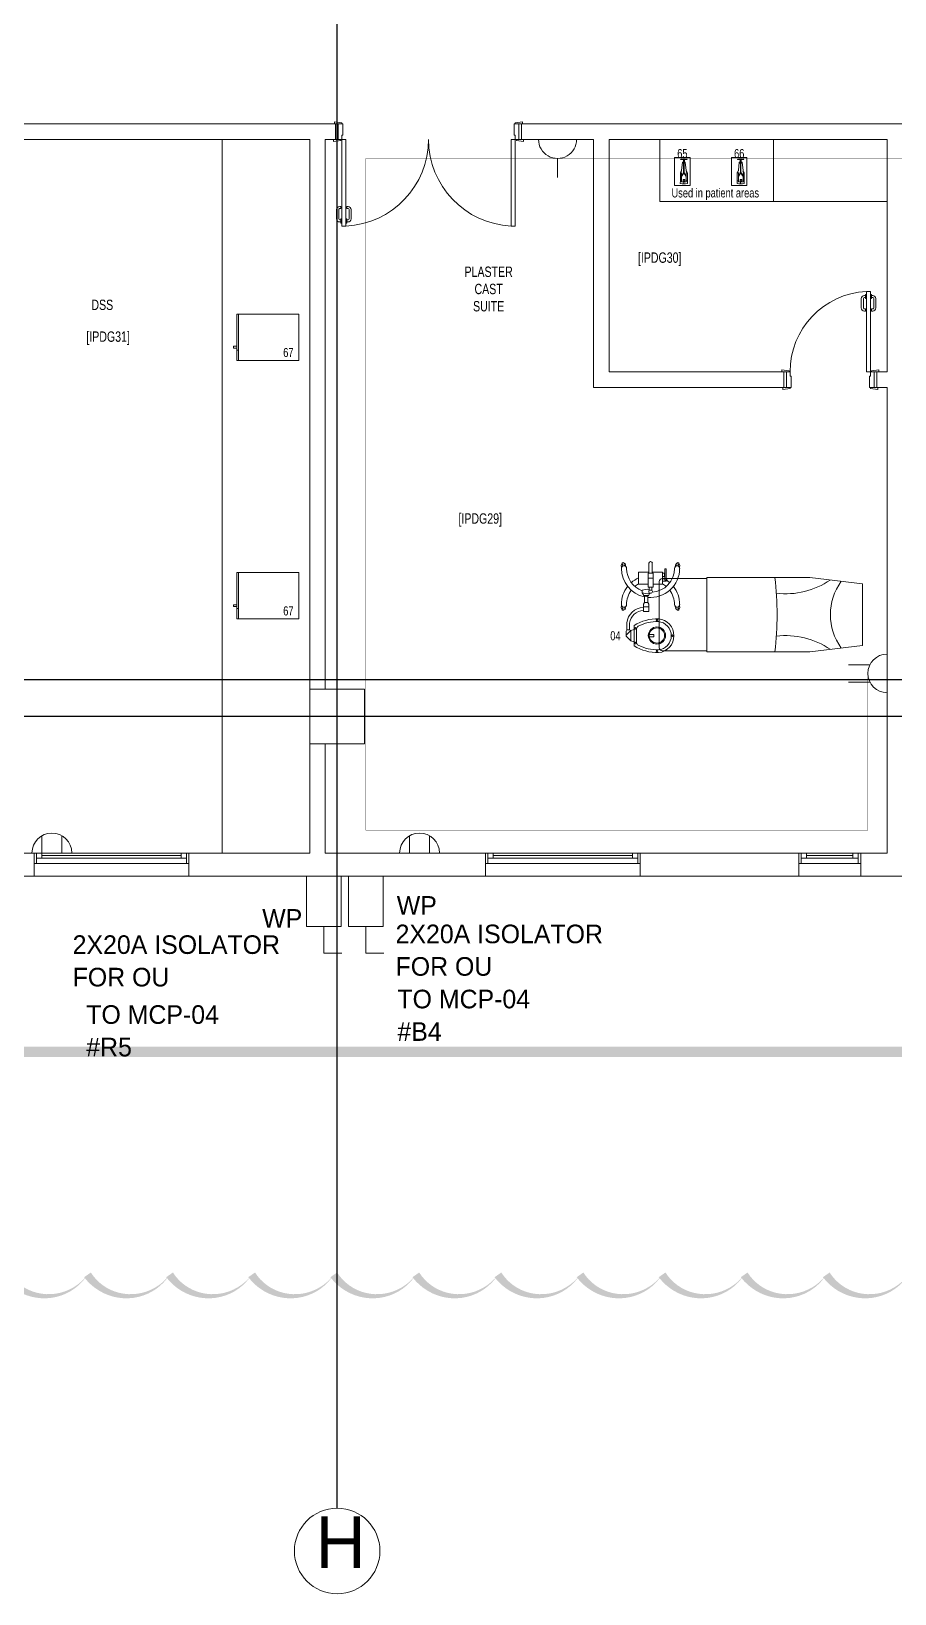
# Model space of a CAD drawing. Header units: metres. Extents: x 75097 to 220695, y -1557923 to -1361206.
# Drawn here: x 134201 to 142562, y -1478125 to -1463006 of the extents above; entities that cross this region are included whole.
import ezdxf

# ---------------------------------------------------------------- set-up
doc = ezdxf.new("R2010")
doc.units = ezdxf.units.M
doc.linetypes.add('DASHED2', pattern=[0.375, 0.25, -0.125])
doc.layers.get('0').update_dxf_attribs({"lineweight": 0})
for name, color, linetype, lineweight in [('A-100 - Copy$0$72_EGR_BASE_TEXT', 8, 'Continuous', 0), ('A-100 - Copy$0$Aluminum', 8, 'Continuous', 0), ('A-100 - Copy$0$AxisBalloons_2', 8, 'Continuous', 0), ('A-100 - Copy$0$Medical Equipment and Furniture', 8, 'Continuous', 0), ('A-100 - Copy$0$Medical Equipment and Furniture1', 8, 'Continuous', 5), ('A-100 - Copy$0$Proj', 8, 'Continuous', 0), ('A-100 - Copy$0$SANIT', 8, 'Continuous', 0), ('A-100 - Copy$0$Structure', 8, 'Continuous', 9), ('A-100 - Copy$0$TEXT', 8, 'Continuous', 0), ('A-100 - Copy$0$Walls', 8, 'Continuous', 0), ('A-100 - Copy$0$Wooden Joinery', 8, 'Continuous', 0), ('E-LG', 245, 'Continuous', 30)]:
    doc.layers.add(name, color=color, linetype=linetype, lineweight=lineweight)
doc.layers.add('A-100 - Copy$0$axes', color=8, linetype='Continuous')
doc.layers.add('PD-VENT', color=8, linetype='Continuous')
for name, color, linetype, lineweight, true_color in [('E-POWR', 7, 'Continuous', 9, 0x4e7e3e), ('E-POWR-IDEN _1-100_', 7, 'Continuous', 9, 0x4e7e3e), ('E-PW', 7, 'Continuous', 9, 0x4e7e3e), ('REV 01', 7, 'Continuous', 0, 0xe41b4d)]:
    doc.layers.add(name, color=color, linetype=linetype, lineweight=lineweight, true_color=true_color)
doc.styles.add('A-100 - Copy$0$Standard', font='GOTHIC.TTF')
doc.styles.add('A-100 - Copy$0$X3G_ENTITY_257CFD', font='swisscl.ttf', dxfattribs={"height": 200})
doc.styles.add('A-100 - Copy$0$X3G_ENTITY_2587EA', font='swisscl.ttf', dxfattribs={"height": 200})
doc.styles.add('Optima_5', font='', dxfattribs={"height": 3.001645})
doc.styles.get('Optima_5').set_extended_font_data('Optima')

# ---------------------------------------------------------------- blocks, each defined once
blk = doc.blocks.new('NORMAL SOCKET')
at = {"layer": 'E-POWR'}
for p, q in [((0, 308), (0, 615)), ((-308, 0), (308, 0))]:
    blk.add_line(p, q, dxfattribs=at)
blk.add_ellipse((0, 0), major_axis=(33, 306), ratio=1, start_param=4.81904, end_param=7.960633, dxfattribs=at)
blk = doc.blocks.new('GI-041_dwg_E-SKT2-3902840-GI-041')
at = {"layer": 'E-POWR'}
blk.add_line((0.198, 0), (-0.198, 0), dxfattribs=at)
at = {"layer": 'E-PW'}
for p, q in [((-0.088, 0.177), (-0.088, 0.394)), ((0.088, 0.177), (0.088, 0.394)), ((-0.147, 0), (0.147, 0))]:
    blk.add_line(p, q, dxfattribs=at)
blk.add_arc((0, 0), 0.197, 0.0142, 180.0142, dxfattribs=at)
blk = doc.blocks.new('GI-041_dwg__U120-3902841-GI-041')
at = {"layer": 'E-POWR', "flags": 128}
blk.add_lwpolyline([(-0.1145, 0), (0.1145, 0), (0.1145, 0.1572), (-0.1145, 0.1572)], close=True, dxfattribs=at)
blk.add_lwpolyline([(0.2354, 0.1613), (0.2354, 0.0786), (0.1145, 0.0786)], dxfattribs=at)
blk = doc.blocks.new('WALL OUTLET')
at = {"layer": 'E-POWR', "extrusion": (9.94399e-05, 4.90741e-07, 1)}
blk.add_line((-193, 0, 0), (193, 0, 0), dxfattribs=at)
blk.add_line((-193, 0, 0), (193, 0, 0), dxfattribs=at)
at = {"layer": 'E-POWR', "extrusion": (9.94399e-05, 4.90741e-07, 1), "elevation": 0}
for points in [[(-97, 0), (-97, 168)], [(97, 0), (97, 168)]]:
    blk.add_lwpolyline(points, dxfattribs=at)
at = {"layer": 'E-POWR', "extrusion": (9.94399e-05, 4.90741e-07, 1)}
blk.add_arc((0, 0, 0), 193, 359.9963, 179.9963, dxfattribs=at)
blk = doc.blocks.new('A-100 - Copy$0$HF13902-P')
for p, q in [((-0.35, -0.682), (-0.35, -1.112)), ((0.35, -0.682), (0.35, -1.112)), ((0.32, -1.142), (-0.32, -1.142))]:
    blk.add_line(p, q)
for points in [[(0.36, -0.522), (0.36, -0.522), (0.36, -0.522), (0.36, -0.522), (0.36, -0.522), (0.36, -0.522), (0.36, -0.522), (0.36, -0.522), (0.36, -0.522), (0.36, -0.522), (0.36, -0.522), (0.36, -0.522), (0.36, -0.522), (0.36, -0.522), (0.36, -0.522), (0.36, -0.522), (0.36, -0.522), (0.36, -0.522), (0.36, -0.522), (0.36, -0.522), (0.36, -0.522), (0.36, -0.522), (0.36, -0.522), (0.36, -0.522), (0.36, -0.522), (0.36, -0.522), (0.36, -0.522), (0.36, -0.522), (0.36, -0.522), (0.36, -0.522), (0.36, -0.522), (0.36, -0.522), (0.36, -0.522), (0.36, -0.522), (0.36, -0.522), (0.36, -0.522), (0.36, -0.522), (0.36, -0.522), (0.36, -0.522), (0.36, -0.522), (0.36, -0.522), (0.36, -0.522), (0.36, -0.522), (0.36, -0.522), (0.36, -0.522), (0.36, -0.522), (0.36, -0.522), (0.36, -0.522), (0.36, -0.522), (0.36, -0.522), (0.36, -0.522), (0.36, -0.522), (0.36, -0.522), (0.36, -0.522), (0.36, -0.522), (0.36, -0.522), (0.36, -0.522), (0.36, -0.522), (0.36, -0.522), (0.36, -0.522), (0.36, -0.522), (0.36, -0.522), (0.36, -0.522), (0.36, -0.522), (0.36, -0.522), (0.36, -0.522), (0.36, -0.522), (0.36, -0.522), (0.36, -0.522), (0.36, -0.522), (0.36, -0.522), (0.36, -0.522), (0.36, -0.522), (0.36, -0.522), (0.36, -0.522), (0.36, -0.522), (0.36, -0.522), (0.36, -0.522), (0.36, -0.522), (0.36, -0.522), (0.36, -0.522), (0.36, -0.522), (0.36, -0.522), (0.36, -0.522), (0.36, -0.522), (0.36, -0.522), (0.36, -0.522), (0.36, -0.522), (0.36, -0.522), (0.36, -0.522), (0.36, -0.522), (0.36, -0.522), (0.36, -0.522), (0.36, -0.522), (0.36, -0.522), (0.36, -0.522), (0.36, -0.522), (0.36, -0.522), (0.36, -0.522), (0.36, -0.522), (0.36, -0.522), (0.36, -0.522), (0.36, -0.522), (0.36, -0.522), (0.36, -0.522), (0.36, -0.522), (0.36, -0.522), (0.36, -0.522), (0.36, -0.522), (0.36, -0.522), (0.36, -0.522), (0.36, -0.522), (0.36, -0.522), (0.36, -0.522), (0.36, -0.522), (0.36, -0.522), (0.36, -0.522), (0.36, -0.522), (0.36, -0.522), (0.36, -0.522), (0.36, -0.522), (0.36, -0.522), (0.36, -0.522), (0.36, -0.522), (0.36, -0.522), (0.36, -0.522), (0.36, -0.522), (0.36, -0.522), (0.36, -0.522), (0.36, -0.522), (0.36, -0.522), (0.36, -0.522), (0.36, -0.522), (0.36, -0.522), (0.36, -0.522), (0.36, -0.522), (0.36, -0.522), (0.36, -0.522), (0.36, -0.522), (0.36, -0.522), (0.36, -0.522), (0.36, -0.522), (0.36, -0.522), (0.36, -0.522), (0.36, -0.522), (0.36, -0.522), (0.36, -0.522), (0.36, -0.522), (0.36, -0.522), (0.36, -0.522), (0.36, -0.522), (0.36, -0.522), (0.36, -0.522), (0.36, -0.522), (0.36, -0.522), (0.36, -0.522), (0.36, -0.522), (0.36, -0.522), (0.36, -0.522), (0.36, -0.522), (0.36, -0.522), (0.36, -0.522), (0.36, -0.522), (0.36, -0.522), (0.36, -0.522), (0.36, -0.522), (0.36, -0.522), (0.36, -0.522), (0.36, -0.522), (0.36, -0.522), (0.36, -0.522), (0.36, -0.522), (0.36, -0.522), (0.36, -0.522), (0.36, -0.522), (0.36, -0.522), (0.36, -0.522), (0.36, -0.522), (0.36, -0.522), (0.36, -0.522), (0.36, -0.522), (0.36, -0.522), (0.36, -0.522), (0.36, -0.522), (0.36, -0.522), (0.36, -0.522), (0.36, -0.522), (0.36, -0.522), (0.36, -0.522), (0.36, -0.522), (0.36, -0.522), (0.36, -0.522), (0.36, -0.522), (0.36, -0.522), (0.36, -0.522), (0.36, -0.522), (0.36, -0.522), (0.36, -0.522), (0.36, -0.522), (0.36, -0.522), (0.36, -0.522), (0.36, -0.522), (0.36, -0.522), (0.36, -0.522), (0.36, -0.522), (0.36, -0.522), (0.36, -0.522), (0.36, -0.522), (0.36, -0.522), (0.36, -0.522), (0.36, -0.522), (0.36, -0.522), (0.36, -0.522), (0.36, -0.522), (0.36, -0.522), (0.36, -0.522), (0.36, -0.522), (0.36, -0.522), (0.36, -0.522)], [(0.36, -0.522), (0.36, -0.522), (0.36, -0.522), (0.36, -0.522), (0.36, -0.522), (0.36, -0.522), (0.36, -0.522), (0.36, -0.522), (0.36, -0.522), (0.36, -0.522), (0.36, -0.522), (0.36, -0.522), (0.36, -0.522), (0.36, -0.522), (0.36, -0.522), (0.36, -0.522), (0.36, -0.522), (0.36, -0.522), (0.36, -0.522), (0.36, -0.522), (0.36, -0.522), (0.36, -0.522), (0.36, -0.522), (0.36, -0.522), (0.36, -0.522), (0.36, -0.522), (0.36, -0.522), (0.36, -0.522), (0.36, -0.522), (0.36, -0.522), (0.36, -0.522), (0.36, -0.522), (0.36, -0.522), (0.36, -0.522), (0.36, -0.522), (0.36, -0.522), (0.36, -0.522), (0.36, -0.522), (0.36, -0.522), (0.36, -0.522), (0.36, -0.522), (0.36, -0.522), (0.36, -0.522), (0.36, -0.522), (0.36, -0.522), (0.36, -0.522), (0.36, -0.522), (0.36, -0.522), (0.36, -0.522), (0.36, -0.522), (0.36, -0.522), (0.36, -0.522), (0.36, -0.522), (0.36, -0.522), (0.36, -0.522), (0.36, -0.522), (0.36, -0.522), (0.36, -0.522), (0.36, -0.522), (0.36, -0.522), (0.36, -0.522), (0.36, -0.522), (0.36, -0.522), (0.36, -0.522), (0.36, -0.522), (0.36, -0.522), (0.36, -0.522), (0.36, -0.522), (0.36, -0.522), (0.36, -0.522), (0.36, -0.522), (0.36, -0.522), (0.36, -0.522), (0.36, -0.522), (0.36, -0.522), (0.36, -0.522), (0.36, -0.522), (0.36, -0.522), (0.36, -0.522), (0.36, -0.522), (0.36, -0.522), (0.36, -0.522), (0.36, -0.522), (0.36, -0.522), (0.36, -0.522), (0.36, -0.522), (0.36, -0.522), (0.36, -0.522), (0.36, -0.522), (0.36, -0.522), (0.36, -0.522), (0.36, -0.522), (0.36, -0.522), (0.36, -0.522), (0.36, -0.522), (0.36, -0.522), (0.36, -0.522), (0.36, -0.522), (0.36, -0.522), (0.36, -0.522), (0.36, -0.522), (0.36, -0.522), (0.36, -0.522), (0.36, -0.522), (0.36, -0.522), (0.36, -0.522), (0.36, -0.522), (0.36, -0.522), (0.36, -0.522), (0.36, -0.522), (0.36, -0.522), (0.36, -0.522), (0.36, -0.522), (0.36, -0.522), (0.36, -0.522), (0.36, -0.522), (0.36, -0.522), (0.36, -0.522), (0.36, -0.522), (0.36, -0.522), (0.36, -0.522), (0.36, -0.522), (0.36, -0.522), (0.36, -0.522), (0.36, -0.522), (0.36, -0.522), (0.36, -0.522), (0.36, -0.522), (0.36, -0.522), (0.36, -0.522), (0.36, -0.522), (0.36, -0.522), (0.36, -0.522), (0.36, -0.522), (0.36, -0.522), (0.36, -0.522), (0.36, -0.522), (0.36, -0.522), (0.36, -0.522), (0.36, -0.522), (0.36, -0.522), (0.36, -0.522), (0.36, -0.522), (0.36, -0.522), (0.36, -0.522), (0.36, -0.522), (0.36, -0.522), (0.36, -0.522), (0.36, -0.522), (0.36, -0.522), (0.36, -0.522), (0.36, -0.522), (0.36, -0.522), (0.36, -0.522), (0.36, -0.522), (0.36, -0.522), (0.36, -0.522), (0.36, -0.522), (0.36, -0.522), (0.36, -0.522), (0.36, -0.522), (0.36, -0.522), (0.36, -0.522), (0.36, -0.522), (0.36, -0.522), (0.36, -0.522), (0.36, -0.522), (0.36, -0.522), (0.36, -0.522), (0.36, -0.522), (0.36, -0.522), (0.36, -0.522), (0.36, -0.522), (0.36, -0.522), (0.36, -0.522), (0.36, -0.522), (0.36, -0.522), (0.36, -0.522), (0.36, -0.522), (0.36, -0.522), (0.36, -0.522), (0.36, -0.522), (0.36, -0.522), (0.36, -0.522), (0.36, -0.522), (0.36, -0.522), (0.36, -0.522), (0.36, -0.522), (0.36, -0.522), (0.36, -0.522), (0.36, -0.522), (0.36, -0.522), (0.36, -0.522), (0.36, -0.522), (0.36, -0.522), (0.36, -0.522), (0.36, -0.522), (0.36, -0.522), (0.36, -0.522), (0.36, -0.522), (0.36, -0.522), (0.36, -0.522), (0.36, -0.522), (0.36, -0.522), (0.36, -0.522), (0.36, -0.522), (0.36, -0.522), (0.36, -0.522), (0.36, -0.522), (0.36, -0.522), (0.36, -0.522), (0.36, -0.522), (0.36, -0.522), (0.36, -0.522)], [(0.36, -0.522), (0.36, -0.522), (0.36, -0.522), (0.36, -0.522), (0.36, -0.522), (0.36, -0.522), (0.36, -0.522), (0.36, -0.522), (0.36, -0.522), (0.36, -0.522), (0.36, -0.522), (0.36, -0.522), (0.36, -0.522), (0.36, -0.522), (0.36, -0.522), (0.36, -0.522), (0.36, -0.522), (0.36, -0.522), (0.36, -0.522), (0.36, -0.522), (0.36, -0.522), (0.36, -0.522), (0.36, -0.522), (0.36, -0.522), (0.36, -0.522), (0.36, -0.522), (0.36, -0.522), (0.36, -0.522), (0.36, -0.522), (0.36, -0.522), (0.36, -0.522), (0.36, -0.522), (0.36, -0.522), (0.36, -0.522), (0.36, -0.522), (0.36, -0.522), (0.36, -0.522), (0.36, -0.522), (0.36, -0.522), (0.36, -0.522), (0.36, -0.522), (0.36, -0.522), (0.36, -0.522), (0.36, -0.522), (0.36, -0.522), (0.36, -0.522), (0.36, -0.522), (0.36, -0.522), (0.36, -0.522), (0.36, -0.522), (0.36, -0.522), (0.36, -0.522), (0.36, -0.522), (0.36, -0.522), (0.36, -0.522), (0.36, -0.522), (0.36, -0.522), (0.36, -0.522), (0.36, -0.522), (0.36, -0.522), (0.36, -0.522), (0.36, -0.522), (0.36, -0.522), (0.36, -0.522), (0.36, -0.522), (0.36, -0.522), (0.36, -0.522), (0.36, -0.522), (0.36, -0.522), (0.36, -0.522), (0.36, -0.522), (0.36, -0.522), (0.36, -0.522), (0.36, -0.522), (0.36, -0.522), (0.36, -0.522), (0.36, -0.522), (0.36, -0.522), (0.36, -0.522), (0.36, -0.522), (0.36, -0.522), (0.36, -0.522), (0.36, -0.522), (0.36, -0.522), (0.36, -0.522), (0.36, -0.522), (0.36, -0.522), (0.36, -0.522), (0.36, -0.522), (0.36, -0.522), (0.36, -0.522), (0.36, -0.522), (0.36, -0.522), (0.36, -0.522), (0.36, -0.522), (0.36, -0.522), (0.36, -0.522), (0.36, -0.522), (0.36, -0.522), (0.36, -0.522), (0.36, -0.522), (0.36, -0.522), (0.36, -0.522), (0.36, -0.522), (0.36, -0.522), (0.36, -0.522), (0.36, -0.522), (0.36, -0.522), (0.36, -0.522), (0.36, -0.522), (0.36, -0.522), (0.36, -0.522), (0.36, -0.522), (0.36, -0.522), (0.36, -0.522), (0.36, -0.522), (0.36, -0.522), (0.36, -0.522), (0.36, -0.522), (0.36, -0.522), (0.36, -0.522), (0.36, -0.522), (0.36, -0.522), (0.36, -0.522), (0.36, -0.522), (0.36, -0.522), (0.36, -0.522), (0.36, -0.522), (0.36, -0.522), (0.36, -0.522), (0.36, -0.522), (0.36, -0.522), (0.36, -0.522), (0.36, -0.522), (0.36, -0.522), (0.36, -0.522), (0.36, -0.522), (0.36, -0.522), (0.36, -0.522), (0.36, -0.522), (0.36, -0.522), (0.36, -0.522), (0.36, -0.522), (0.36, -0.522), (0.36, -0.522), (0.36, -0.522), (0.36, -0.522), (0.36, -0.522), (0.36, -0.522), (0.36, -0.522), (0.36, -0.522), (0.36, -0.522), (0.36, -0.522), (0.36, -0.522), (0.36, -0.522), (0.36, -0.522), (0.36, -0.522), (0.36, -0.522), (0.36, -0.522), (0.36, -0.522), (0.36, -0.522), (0.36, -0.522), (0.36, -0.522), (0.36, -0.522), (0.36, -0.522), (0.36, -0.522), (0.36, -0.522), (0.36, -0.522), (0.36, -0.522), (0.36, -0.522), (0.36, -0.522), (0.36, -0.522), (0.36, -0.522), (0.36, -0.522), (0.36, -0.522), (0.36, -0.522), (0.36, -0.522), (0.36, -0.522), (0.36, -0.522), (0.36, -0.522), (0.36, -0.522), (0.36, -0.522), (0.36, -0.522), (0.36, -0.522), (0.36, -0.522), (0.36, -0.522), (0.36, -0.522), (0.36, -0.522), (0.36, -0.522), (0.36, -0.522), (0.36, -0.522), (0.36, -0.522), (0.36, -0.522), (0.36, -0.522), (0.36, -0.522), (0.36, -0.522), (0.36, -0.522), (0.36, -0.522), (0.36, -0.522), (0.36, -0.522), (0.36, -0.522), (0.36, -0.522), (0.36, -0.522), (0.36, -0.522), (0.36, -0.522), (0.36, -0.522), (0.36, -0.522), (0.36, -0.522), (0.36, -0.522), (0.36, -0.522), (0.36, -0.522), (0.36, -0.522), (0.36, -0.522), (0.36, -0.522), (0.36, -0.522), (0.36, -0.522), (0.36, -0.522), (0.36, -0.522), (0.36, -0.522), (0.36, -0.522), (0.36, -0.522), (0.36, -0.522), (0.36, -0.522), (0.36, -0.522), (0.36, -0.522), (0.36, -0.522), (0.36, -0.522), (0.36, -0.522), (0.36, -0.522), (0.36, -0.522), (0.36, -0.522), (0.36, -0.522), (0.36, -0.522), (0.36, -0.522), (0.36, -0.522), (0.36, -0.522), (0.36, -0.522), (0.36, -0.522), (0.36, -0.522), (0.36, -0.522), (0.36, -0.522), (0.36, -0.522), (0.36, -0.522), (0.36, -0.522), (0.36, -0.522), (0.36, -0.522), (0.36, -0.522), (0.36, -0.522), (0.36, -0.522), (0.36, -0.522), (0.36, -0.522), (0.36, -0.522), (0.36, -0.522), (0.36, -0.522), (0.36, -0.522), (0.36, -0.522), (0.36, -0.522), (0.36, -0.522), (0.36, -0.522), (0.36, -0.522), (0.36, -0.522), (0.36, -0.522), (0.36, -0.522), (0.36, -0.522), (0.36, -0.522), (0.36, -0.522), (0.36, -0.522), (0.36, -0.522), (0.36, -0.522), (0.36, -0.522), (0.36, -0.522), (0.36, -0.522), (0.36, -0.522), (0.36, -0.522), (0.36, -0.522), (0.36, -0.522), (0.36, -0.522)]]:
    blk.add_lwpolyline(points, close=True)
for points in [[(0.36, -0.522), (0.36, -0.522), (0.36, -0.522), (0.36, -0.522), (0.36, -0.522), (0.36, -0.522), (0.36, -0.522), (0.36, -0.522)], [(0.36, -0.522), (0.36, -0.522), (0.36, -0.522), (0.36, -0.522), (0.36, -0.522), (0.36, -0.522), (0.36, -0.522), (0.36, -0.522), (0.36, -0.522), (0.36, -0.522), (0.36, -0.522), (0.36, -0.522), (0.36, -0.522), (0.36, -0.522), (0.36, -0.522), (0.36, -0.522), (0.36, -0.522), (0.36, -0.522), (0.36, -0.522), (0.36, -0.522), (0.36, -0.522), (0.36, -0.522), (0.36, -0.522), (0.36, -0.522), (0.36, -0.522), (0.36, -0.522), (0.36, -0.522), (0.36, -0.522), (0.36, -0.522), (0.36, -0.522), (0.36, -0.522), (0.36, -0.522), (0.36, -0.522), (0.36, -0.522), (0.36, -0.522), (0.36, -0.522), (0.36, -0.522), (0.36, -0.522), (0.36, -0.522), (0.36, -0.522), (0.36, -0.522), (0.36, -0.522), (0.36, -0.522), (0.36, -0.522), (0.36, -0.522), (0.36, -0.522), (0.36, -0.522), (0.36, -0.522), (0.36, -0.522), (0.36, -0.522), (0.36, -0.522), (0.36, -0.522), (0.36, -0.522), (0.36, -0.522), (0.36, -0.522), (0.36, -0.522), (0.36, -0.522), (0.36, -0.522), (0.36, -0.522), (0.36, -0.522), (0.36, -0.522), (0.36, -0.522), (0.36, -0.522), (0.36, -0.522), (0.36, -0.522), (0.36, -0.522), (0.36, -0.522), (0.36, -0.522), (0.36, -0.522), (0.36, -0.522), (0.36, -0.522), (0.36, -0.522), (0.36, -0.522), (0.36, -0.522), (0.36, -0.522), (0.36, -0.522), (0.36, -0.522), (0.36, -0.522), (0.36, -0.522), (0.36, -0.522), (0.36, -0.522), (0.36, -0.522), (0.36, -0.522), (0.36, -0.522), (0.36, -0.522), (0.36, -0.522), (0.36, -0.522), (0.36, -0.522), (0.36, -0.522), (0.36, -0.522), (0.36, -0.522), (0.36, -0.522), (0.36, -0.522), (0.36, -0.522), (0.36, -0.522), (0.36, -0.522), (0.36, -0.522), (0.36, -0.522), (0.36, -0.522), (0.36, -0.522), (0.36, -0.522), (0.36, -0.522), (0.36, -0.522), (0.36, -0.522), (0.36, -0.522), (0.36, -0.522), (0.36, -0.522), (0.36, -0.522), (0.36, -0.522), (0.36, -0.522), (0.36, -0.522)], [(0.36, -0.522), (0.36, -0.522), (0.36, -0.522), (0.36, -0.522), (0.36, -0.522), (0.36, -0.522), (0.36, -0.522), (0.36, -0.522), (0.36, -0.522), (0.36, -0.522), (0.36, -0.522), (0.36, -0.522), (0.36, -0.522), (0.36, -0.522), (0.36, -0.522), (0.36, -0.522), (0.36, -0.522)], [(0.36, -0.522), (0.36, -0.522), (0.36, -0.522), (0.36, -0.522), (0.36, -0.522), (0.36, -0.522), (0.36, -0.522)], [(0.36, -0.522), (0.36, -0.522), (0.36, -0.522), (0.36, -0.522), (0.36, -0.522), (0.36, -0.522), (0.36, -0.522), (0.36, -0.522), (0.36, -0.522), (0.36, -0.522), (0.36, -0.522), (0.36, -0.522)], [(0.36, -0.522), (0.36, -0.522), (0.36, -0.522), (0.36, -0.522), (0.36, -0.522), (0.36, -0.522), (0.36, -0.522), (0.36, -0.522), (0.36, -0.522), (0.36, -0.522), (0.36, -0.522), (0.36, -0.522), (0.36, -0.522), (0.36, -0.522), (0.36, -0.522), (0.36, -0.522), (0.36, -0.522), (0.36, -0.522), (0.36, -0.522), (0.36, -0.522), (0.36, -0.522), (0.36, -0.522), (0.36, -0.522), (0.36, -0.522), (0.36, -0.522), (0.36, -0.522), (0.36, -0.522), (0.36, -0.522), (0.36, -0.522), (0.36, -0.522), (0.36, -0.522), (0.36, -0.522), (0.36, -0.522), (0.36, -0.522), (0.36, -0.522), (0.36, -0.522), (0.36, -0.522), (0.36, -0.522), (0.36, -0.522), (0.36, -0.522), (0.36, -0.522), (0.36, -0.522), (0.36, -0.522), (0.36, -0.522), (0.36, -0.522), (0.36, -0.522), (0.36, -0.522), (0.36, -0.522), (0.36, -0.522), (0.36, -0.522), (0.36, -0.522), (0.36, -0.522), (0.36, -0.522), (0.36, -0.522), (0.36, -0.522), (0.36, -0.522), (0.36, -0.522), (0.36, -0.522), (0.36, -0.522), (0.36, -0.522), (0.36, -0.522), (0.36, -0.522), (0.36, -0.522), (0.36, -0.522), (0.36, -0.522), (0.36, -0.522), (0.36, -0.522), (0.36, -0.522), (0.36, -0.522), (0.36, -0.522), (0.36, -0.522), (0.36, -0.522), (0.36, -0.522), (0.36, -0.522), (0.36, -0.522), (0.36, -0.522), (0.36, -0.522), (0.36, -0.522), (0.36, -0.522), (0.36, -0.522), (0.36, -0.522), (0.36, -0.522), (0.36, -0.522), (0.36, -0.522), (0.36, -0.522), (0.36, -0.522), (0.36, -0.522), (0.36, -0.522), (0.36, -0.522)], [(0.36, -0.522), (0.36, -0.522), (0.36, -0.522), (0.36, -0.522), (0.36, -0.522), (0.36, -0.522), (0.36, -0.522), (0.36, -0.522), (0.36, -0.522), (0.36, -0.522)], [(0.36, -0.522), (0.36, -0.522), (0.36, -0.522), (0.36, -0.522), (0.36, -0.522), (0.36, -0.522), (0.36, -0.522), (0.36, -0.522), (0.36, -0.522), (0.36, -0.522)], [(0.36, -0.522), (0.36, -0.522), (0.36, -0.522), (0.36, -0.522), (0.36, -0.522), (0.36, -0.522), (0.36, -0.522), (0.36, -0.522), (0.36, -0.522), (0.36, -0.522), (0.36, -0.522), (0.36, -0.522), (0.36, -0.522), (0.36, -0.522), (0.36, -0.522)], [(0.36, -0.522), (0.36, -0.522), (0.36, -0.522), (0.36, -0.522), (0.36, -0.522), (0.36, -0.522), (0.36, -0.522), (0.36, -0.522), (0.36, -0.522), (0.36, -0.522)], [(0.36, -0.522), (0.36, -0.522), (0.36, -0.522), (0.36, -0.522), (0.36, -0.522), (0.36, -0.522), (0.36, -0.522)], [(0.36, -0.522), (0.36, -0.522), (0.36, -0.522), (0.36, -0.522), (0.36, -0.522), (0.36, -0.522), (0.36, -0.522), (0.36, -0.522), (0.36, -0.522), (0.36, -0.522)], [(0.36, -0.522), (0.36, -0.522), (0.36, -0.522), (0.36, -0.522), (0.36, -0.522), (0.36, -0.522), (0.36, -0.522), (0.36, -0.522), (0.36, -0.522), (0.36, -0.522), (0.36, -0.522), (0.36, -0.522), (0.36, -0.522), (0.36, -0.522), (0.36, -0.522), (0.36, -0.522), (0.36, -0.522), (0.36, -0.522)], [(0.36, -0.522), (0.36, -0.522), (0.36, -0.522), (0.36, -0.522), (0.36, -0.522), (0.36, -0.522), (0.36, -0.522), (0.36, -0.522), (0.36, -0.522)]]:
    blk.add_lwpolyline(points)
blk.add_circle((0.36, -0.522), 0.000000101)
for centre, radius, start, end in [((0, 1.068), 0.552, 234.1788, 305.8212), ((-0.97, 0.082), 0.768, 353.3222, 34.2669), ((0.97, 0.082), 0.768, 145.7331, 186.6778), ((0, -2.907), 2.907, 82.8865, 97.1135), ((-0.32, -1.112), 0.03, 180, 270), ((0.32, -1.112), 0.03, 270, 0)]:
    blk.add_arc(centre, radius, start, end)
at = {"layer": 'A-100 - Copy$0$Medical Equipment and Furniture1'}
for p, q in [((-0.36, 0.316), (-0.298, 0.828)), ((0.297, 0.828), (-0.298, 0.828)), ((0.36, 0.316), (0.297, 0.828)), ((-0.36, 0.316), (-0.36, -0.682)), ((0.36, -0.682), (0.36, 0.316)), ((0.36, -0.682), (-0.36, -0.682))]:
    blk.add_line(p, q, dxfattribs=at)
blk = doc.blocks.new('A-100 - Copy$0$mobile light')
at = {"layer": 'A-100 - Copy$0$Medical Equipment and Furniture1'}
for p, q in [((1882.6, -498.3), (1882.3, -499.8)), ((1882.6, -498.3), (1885.8, -498.8)), ((1883.8, -497.6), (1883.6, -498.5)), ((1885.1, -497.3), (1883.8, -497.6)), ((1887, -497.6), (1885.1, -497.3)), ((1923.9, -497.6), (1925.9, -497.3)), ((1928.4, -498.3), (1925.2, -498.8)), ((1925.9, -497.3), (1927.2, -497.6)), ((1927.2, -497.6), (1927.3, -498.5)), ((1928.4, -498.3), (1928.6, -499.8)), ((1882.3, -499.8), (1885.6, -500.3)), ((1883.3, -500.9), (1883.4, -500)), ((1884.5, -501.5), (1883.3, -500.9)), ((1886.4, -501.8), (1884.5, -501.5)), ((1924.6, -501.8), (1926.5, -501.5)), ((1928.6, -499.8), (1925.4, -500.3)), ((1926.5, -501.5), (1927.7, -500.9)), ((1927.7, -500.9), (1927.6, -500)), ((1947.6, -502.6), (1941.1, -502.6)), ((1947.6, -505.4), (1941.1, -505.4)), ((1963.1, -509.7), (1943.3, -509.7)), ((1946.6, -512.1), (1948.2, -506.5)), ((1959.8, -512.1), (1946.6, -512.1)), ((1948.8, -501.9), (1947.6, -502.6)), ((1947.6, -502.6), (1947.6, -505.4)), ((1947.6, -505.4), (1948.2, -506.5)), ((1948.2, -506.5), (1952.4, -502.5)), ((1958.2, -506.5), (1948.2, -506.5)), ((1953.5, -501.9), (1948.8, -501.9)), ((1958.2, -506.5), (1953.5, -501.9)), ((1959.8, -512.1), (1958.2, -506.5)), ((1892.7, -524), (1883.1, -524)), ((1892.7, -527.3), (1883.1, -527.3)), ((1892.7, -528.1), (1892.7, -523.2)), ((1892.7, -523.2), (1906.2, -523.2)), ((1906.2, -528.1), (1892.7, -528.1)), ((1897.5, -528.1), (1897.5, -523.2)), ((1906.2, -523.2), (1906.2, -528.1)), ((1909.2, -524.3), (1906.2, -524.3)), ((1909.2, -526.9), (1906.2, -526.9)), ((1908, -522.5), (1909, -517.6)), ((1908, -522.5), (1908.6, -524.3)), ((1911.7, -517.6), (1909, -517.6)), ((1909.2, -524.3), (1909.2, -526.9)), ((1912.7, -522.5), (1911.7, -517.6)), ((1911.7, -517.6), (1914.2, -519)), ((1912.7, -522.5), (1911.9, -524.8)), ((1911.9, -524.8), (1914.2, -523.8)), ((1914.2, -519), (1914.2, -523.8)), ((1921.1, -519.7), (1914.7, -519.7)), ((1921.1, -523), (1914.8, -523)), ((1922.7, -518.8), (1921.1, -519.7)), ((1921.1, -519.7), (1921.1, -523)), ((1921.1, -519.7), (1921.1, -523)), ((1922.7, -523.9), (1921.1, -523)), ((1925.4, -518.8), (1922.7, -518.8)), ((1925.4, -523.9), (1922.7, -523.9)), ((1882.3, -551.5), (1885.6, -551)), ((1882.6, -553), (1882.3, -551.5)), ((1882.6, -553), (1885.8, -552.5)), ((1884.5, -549.8), (1883.3, -550.4)), ((1883.3, -550.4), (1883.4, -551.3)), ((1883.8, -553.7), (1883.6, -552.8)), ((1885.1, -554), (1883.8, -553.7)), ((1886.4, -549.5), (1884.5, -549.8)), ((1887, -553.7), (1885.1, -554)), ((1923.9, -553.7), (1925.9, -554)), ((1924.6, -549.5), (1926.5, -549.8)), ((1928.4, -553), (1925.2, -552.5)), ((1928.6, -551.5), (1925.4, -551)), ((1925.9, -554), (1927.2, -553.7)), ((1926.5, -549.8), (1927.7, -550.4)), ((1927.2, -553.7), (1927.3, -552.8)), ((1927.7, -550.4), (1927.6, -551.3)), ((1928.4, -553), (1928.6, -551.5))]:
    blk.add_line(p, q, dxfattribs=at)
for points in [[(1903.3, -523.2), (1903.3, -514), (1891.6, -514), (1891.6, -524)], [(1891.6, -527.3), (1891.6, -537.3), (1903.3, -537.3), (1903.3, -528.1)], [(1954.3, -524.5), (1954.3, -528.8), (1952, -528.8), (1952, -524.5)], [(1892.7, -537.3), (1892.7, -539), (1895.8, -539), (1895.8, -537.3)], [(1898, -537.3), (1898, -539.5)], [(1898, -540.6), (1898, -540.9), (1898.5, -541.4), (1900, -541.4), (1900.5, -540.9), (1900.5, -537.3)]]:
    blk.add_lwpolyline(points, dxfattribs=at)
for points in [[(1929.8, -518.8), (1925.4, -518.8), (1925.4, -523.9), (1929.8, -523.9)], [(1899.3, -539.5), (1888.5, -539.5), (1888.5, -540.6), (1899.3, -540.6)]]:
    blk.add_lwpolyline(points, close=True, dxfattribs=at)
for centre, radius in [((1946, -511.2), 0.793), ((1960.4, -511.2), 0.793), ((1953, -531.8), 8.32), ((1953, -531.8), 7.35), ((1938.3, -531.8), 0.793), ((1968.1, -531.8), 0.793), ((1953.2, -546.8), 0.793)]:
    blk.add_circle(centre, radius, dxfattribs=at)
for centre, radius, start, end in [((1888, -499.9), 2.5, 90, 270), ((1888, -525.6), 28.2, 12.1463, 90), ((1923, -525.6), 28.2, 90, 128.2073), ((1923, -499.9), 2.5, 270, 90), ((1888, -525.6), 23.2, 20.3387, 90), ((1923, -525.6), 28.2, 138.4974, 155.7305), ((1923, -525.6), 23.2, 138.7224, 150.0382), ((1923, -525.6), 23.2, 90, 126.3743), ((1942.8, -519.3), 16.9, 97.1293, 177.6115), ((1942.8, -519.3), 14, 97.1293, 177.6115), ((1980.1, -532.5), 43.3, 148.2167, 181.2501), ((1980.1, -532.5), 40.7, 152.4092, 181.2501), ((1946.6, -515), 2.89, 90, 152.4092), ((1959.8, -515), 2.89, 27.5908, 90), ((1926.2, -532.5), 40.7, 358.7499, 27.5908), ((1926.2, -532.5), 43.3, 358.7499, 31.7833), ((1883.1, -525.7), 1.68, 90, 270), ((1888, -525.6), 28.2, 270, 5.3386), ((1888, -525.6), 23.2, 270, 356.3184), ((1910.3, -525.6), 1.78, 229.0673, 130.9327), ((1911.9, -521.4), 3.27, 313.0112, 46.9888), ((1923, -525.6), 28.2, 204.483, 208.105), ((1923, -525.6), 28.2, 213.7985, 221.5026), ((1923, -525.6), 23.2, 210.2349, 221.2776), ((1953.2, -531.9), 16.4, 185.2361, 354.7639), ((1953.2, -531.9), 13.8, 185.2361, 354.7639), ((1888, -551.4), 2.5, 90, 270), ((1923, -525.6), 28.2, 231.7927, 270), ((1923, -525.6), 23.2, 233.6257, 270), ((1923, -551.4), 2.5, 270, 90)]:
    blk.add_arc(centre, radius, start, end, dxfattribs=at)
blk = doc.blocks.new('A-100 - Copy$0$SAW')
at = {"layer": 'A-100 - Copy$0$Medical Equipment and Furniture'}
for p, q in [((-776326, -388884), (-776328, -388885)), ((-776326, -388886), (-776328, -388885)), ((-776324, -388885), (-776326, -388884)), ((-776324, -388885), (-776326, -388886)), ((-776322, -388884), (-776324, -388885)), ((-776322, -388886), (-776324, -388885)), ((-776320, -388885), (-776322, -388884)), ((-776320, -388885), (-776322, -388886)), ((-776318, -388884), (-776320, -388885)), ((-776318, -388886), (-776320, -388885)), ((-776310, -388911), (-776319, -388994)), ((-776316, -388885), (-776318, -388884)), ((-776316, -388885), (-776318, -388886)), ((-776314, -388884), (-776316, -388885)), ((-776314, -388886), (-776316, -388885)), ((-776312, -388885), (-776314, -388884)), ((-776312, -388885), (-776314, -388886)), ((-776310, -388884), (-776312, -388885)), ((-776310, -388886), (-776312, -388885)), ((-776282, -388923), (-776312, -388923)), ((-776308, -388885), (-776310, -388884)), ((-776308, -388885), (-776310, -388886)), ((-776306, -388884), (-776308, -388885)), ((-776306, -388886), (-776308, -388885)), ((-776304, -388885), (-776306, -388884)), ((-776304, -388885), (-776306, -388886)), ((-776302, -388884), (-776304, -388885)), ((-776302, -388886), (-776304, -388885)), ((-776299, -389003), (-776304, -389022)), ((-776300, -388885), (-776302, -388884)), ((-776300, -388885), (-776302, -388886)), ((-776301, -388882), (-776301, -388880)), ((-776301, -388880), (-776297, -388880)), ((-776297, -388884), (-776301, -388882)), ((-776301, -388888), (-776297, -388886)), ((-776301, -388911), (-776301, -388888)), ((-776298, -388884), (-776300, -388885)), ((-776298, -388886), (-776300, -388885)), ((-776299, -388911), (-776299, -389003)), ((-776298, -388884), (-776298, -388886)), ((-776298, -388884), (-776296, -388884)), ((-776298, -388884), (-776296, -388886)), ((-776296, -388884), (-776298, -388886)), ((-776298, -388886), (-776296, -388886)), ((-776292, -388880), (-776297, -388880)), ((-776297, -388884), (-776292, -388882)), ((-776292, -388888), (-776297, -388886)), ((-776297, -388911), (-776297, -389014)), ((-776296, -388884), (-776296, -388886)), ((-776296, -388884), (-776294, -388885)), ((-776296, -388886), (-776294, -388885)), ((-776295, -388911), (-776295, -389003)), ((-776295, -389003), (-776289, -389022)), ((-776294, -388885), (-776292, -388884)), ((-776294, -388885), (-776292, -388886)), ((-776292, -388882), (-776292, -388880)), ((-776292, -388884), (-776290, -388885)), ((-776292, -388886), (-776290, -388885)), ((-776292, -388911), (-776292, -388888)), ((-776290, -388885), (-776288, -388884)), ((-776290, -388885), (-776288, -388886)), ((-776288, -388884), (-776286, -388885)), ((-776288, -388886), (-776286, -388885)), ((-776286, -388885), (-776284, -388884)), ((-776286, -388885), (-776284, -388886)), ((-776284, -388884), (-776282, -388885)), ((-776284, -388886), (-776282, -388885)), ((-776283, -388911), (-776274, -388994)), ((-776282, -388885), (-776280, -388884)), ((-776282, -388885), (-776280, -388886)), ((-776280, -388884), (-776278, -388885)), ((-776280, -388886), (-776278, -388885)), ((-776278, -388885), (-776276, -388884)), ((-776278, -388885), (-776276, -388886)), ((-776276, -388884), (-776274, -388885)), ((-776276, -388886), (-776274, -388885)), ((-776274, -388885), (-776272, -388884)), ((-776274, -388885), (-776272, -388886)), ((-776272, -388884), (-776270, -388885)), ((-776272, -388886), (-776270, -388885)), ((-776270, -388885), (-776268, -388884)), ((-776270, -388885), (-776268, -388886)), ((-776268, -388884), (-776266, -388885)), ((-776268, -388886), (-776266, -388885)), ((-776330, -389092), (-776331, -389118)), ((-776297, -389014), (-776319, -389051)), ((-776304, -389022), (-776319, -389047)), ((-776302, -389026), (-776319, -389054)), ((-776291, -389026), (-776302, -389026)), ((-776297, -389014), (-776274, -389048)), ((-776297, -389103), (-776297, -389124)), ((-776291, -389026), (-776274, -389052)), ((-776289, -389022), (-776274, -389045)), ((-776263, -389092), (-776262, -389118))]:
    blk.add_line(p, q, dxfattribs=at)
for points in [[(-776236, -388866), (-776236, -389136), (-776386, -389136), (-776386, -388866)], [(-776287, -389094), (-776302, -389094), (-776302, -389081), (-776287, -389081)]]:
    blk.add_lwpolyline(points, close=True, dxfattribs=at)
for points in [[(-776319, -388995), (-776319, -388994)], [(-776310, -388911), (-776283, -388911)], [(-776274, -388994), (-776274, -388995)], [(-776319, -389014), (-776330, -389014), (-776330, -389092), (-776319, -389092)], [(-776274, -389014), (-776274, -389103), (-776319, -389103), (-776319, -389014)], [(-776274, -389014), (-776263, -389014), (-776263, -389092), (-776274, -389092)]]:
    blk.add_lwpolyline(points, dxfattribs=at)
blk.add_arc((-776297, -389023), 100, 250.0062, 289.9938, dxfattribs=at)
for start_param, end_param in [(3.660397, 3.972446), (2.31074, 2.622788)]:
    blk.add_ellipse((-776297, -389079), major_axis=(0, -96), ratio=0.471988, start_param=start_param, end_param=end_param, dxfattribs=at)
blk = doc.blocks.new('A-100 - Copy$0$AUTOCLAVE - FAST CYCLE - 30L - HORIZONTAL - TABLE TOP')
at = {"layer": 'A-100 - Copy$0$SANIT'}
for p, q in [((-781119, -388430, 0), (-781119, -388880, 0)), ((-781119, -388880, 0), (-781119, -388430, 0)), ((-780519, -388430, 0), (-781119, -388430, 0)), ((-781119, -388430, 0), (-781119, -388880, 0)), ((-781119, -388476, 0), (-781119, -388880, 0)), ((-781104, -388430, 0), (-781104, -388880, 0)), ((-780519, -388430, 0), (-780519, -388880, 0)), ((-780519, -388880, 0), (-780519, -388430, 0)), ((-780519, -388476, 0), (-780519, -388880, 0)), ((-781119, -388880, 0), (-781119, -388778, 0)), ((-781119, -388778, 0), (-781104, -388778, 0)), ((-780519, -388880, 0), (-781119, -388880, 0)), ((-781044, -388880, 0), (-780519, -388880, 0))]:
    blk.add_line(p, q, dxfattribs=at)
at = {"layer": 'A-100 - Copy$0$SANIT', "elevation": 0}
blk.add_lwpolyline([(-781152, -388759), (-781119, -388759), (-781119, -388742), (-781152, -388742)], close=True, dxfattribs=at)
blk = doc.blocks.new('A-100 - Copy$0$A$C72370EFE')
at = {"layer": 'A-100 - Copy$0$Wooden Joinery'}
for p, q in [((-0.05, -0.07), (-0.05, -0.16)), ((-0.03, -0.07), (-0.03, -0.16)), ((-0.01, -0.04), (-0.02, -0.04)), ((-0.01, -0.06), (-0.02, -0.06)), ((-0.01, -0.03), (-0.01, -0.07)), ((0, -0.03), (-0.01, -0.03)), ((0, -0.07), (-0.01, -0.07)), ((0.04, -0.03), (0.05, -0.03)), ((0.04, -0.07), (0.05, -0.07)), ((0.05, -0.03), (0.05, -0.07)), ((0.05, -0.04), (0.06, -0.04)), ((0.05, -0.06), (0.06, -0.06)), ((0.07, -0.07), (0.07, -0.16)), ((0.09, -0.07), (0.09, -0.16)), ((-0.01, -0.17), (-0.02, -0.17)), ((-0.01, -0.19), (-0.02, -0.19)), ((-0.01, -0.17), (-0.01, -0.19)), ((0.05, -0.17), (0.06, -0.17)), ((0.05, -0.17), (0.05, -0.19)), ((0.05, -0.19), (0.06, -0.19))]:
    blk.add_line(p, q, dxfattribs=at)
for centre, radius, start, end in [((-0.02, -0.07), 0.03, 90, 180), ((-0.02, -0.07), 0.01, 90, 180), ((0.06, -0.07), 0.03, 0, 90), ((0.06, -0.07), 0.01, 0, 90), ((-0.02, -0.16), 0.03, 180, 270), ((-0.02, -0.16), 0.01, 180, 270), ((0.06, -0.16), 0.01, 270, 0), ((0.06, -0.16), 0.03, 270, 0)]:
    blk.add_arc(centre, radius, start, end, dxfattribs=at)
blk = doc.blocks.new('A-100 - Copy$0$DR1')
at = {"layer": 'A-100 - Copy$0$Wooden Joinery', "elevation": 0}
for points in [[(1743403, 41722), (1743393, 41722), (1743383, 41792), (1743403, 41792)], [(1743553, 41732), (1743563, 41732), (1743573, 41802), (1743553, 41802)], [(1743553, 41682), (1744332, 41682), (1744332, 41722), (1743553, 41722)], [(1743403, 40942), (1743393, 40942), (1743383, 40872), (1743403, 40872)], [(1743553, 40932), (1743563, 40932), (1743573, 40862), (1743553, 40862)]]:
    blk.add_lwpolyline(points, close=True, dxfattribs=at)
for points in [[(1743553, 41757), (1743403, 41757), (1743403, 41782), (1743553, 41782), (1743553, 41757)], [(1743553, 41757), (1743553, 41722), (1743513, 41722), (1743513, 41712), (1743403, 41712), (1743403, 41757), (1743553, 41757)], [(1743553, 40907), (1743553, 40942), (1743513, 40942), (1743513, 40952), (1743403, 40952), (1743403, 40907), (1743553, 40907)], [(1743553, 40907), (1743403, 40907), (1743403, 40882), (1743553, 40882), (1743553, 40907)]]:
    blk.add_lwpolyline(points, dxfattribs=at)
at = {"layer": 'A-100 - Copy$0$Wooden Joinery'}
blk.add_arc((1743553, 41722, 0), 780, 270, 357.0603, dxfattribs=at)
at = {"layer": 'A-100 - Copy$0$Wooden Joinery', "xscale": -999.9999999998856, "yscale": 999.9999999998856, "zscale": 999.9999999998854, "rotation": 270}
blk.add_blockref('A-100 - Copy$0$A$C72370EFE', (1744332, 41682, 0), dxfattribs=at)
blk = doc.blocks.new('A-100 - Copy$0$A$C009F45C9')
at = {"layer": 'A-100 - Copy$0$Wooden Joinery'}
for p, q in [((844, -1650), (754, -1650)), ((724, -1690), (724, -1680)), ((744, -1690), (724, -1690)), ((724, -1750), (724, -1760)), ((744, -1750), (724, -1750)), ((744, -1690), (744, -1680)), ((744, -1750), (744, -1760)), ((844, -1670), (754, -1670)), ((844, -1770), (754, -1770)), ((844, -1790), (754, -1790)), ((884, -1690), (844, -1690)), ((844, -1700), (844, -1690)), ((844, -1740), (844, -1750)), ((884, -1750), (844, -1750)), ((854, -1690), (854, -1680)), ((854, -1750), (854, -1760)), ((874, -1690), (874, -1680)), ((874, -1750), (874, -1760)), ((884, -1700), (884, -1690)), ((884, -1740), (884, -1750))]:
    blk.add_line(p, q, dxfattribs=at)
for points in [[(-75, -60), (-85, -60), (-95, 10), (-75, 10)], [(75, -50), (85, -50), (95, 20), (75, 20)], [(75, -100), (914, -100), (914, -60), (75, -60)], [(-75, -1740), (-85, -1740), (-95, -1810), (-75, -1810)], [(75, -1700), (914, -1700), (914, -1740), (75, -1740)], [(75, -1700), (914, -1700), (914, -1740), (75, -1740)], [(75, -1750), (85, -1750), (95, -1820), (75, -1820)]]:
    blk.add_lwpolyline(points, close=True, dxfattribs=at)
for points in [[(75, -25), (-75, -25), (-75, 0), (75, 0), (75, -25)], [(75, -25), (75, -60), (35, -60), (35, -70), (-75, -70), (-75, -25), (75, -25)], [(75, -1775), (75, -1740), (35, -1740), (35, -1730), (-75, -1730), (-75, -1775), (75, -1775)], [(75, -1775), (-75, -1775), (-75, -1800), (75, -1800), (75, -1775)]]:
    blk.add_lwpolyline(points, dxfattribs=at)
for centre, radius, start, end in [((75, -60), 840, 270, 357.2706), ((75, -1740), 840, 2.7294, 90), ((754, -1680), 30, 90, 180), ((844, -1680), 30, 0, 90), ((754, -1760), 30, 180, 270), ((754, -1680), 10, 90, 180), ((754, -1760), 10, 180, 270), ((844, -1680), 10, 0, 90), ((844, -1760), 10, 270, 0), ((844, -1760), 30, 270, 0)]:
    blk.add_arc(centre, radius, start, end, dxfattribs=at)
blk = doc.blocks.new('A-100 - Copy')
at = {"layer": 'A-100 - Copy$0$Aluminum'}
for p, q in [((134228.3, -1470957.7), (135728.3, -1470957.7)), ((134228.3, -1471057.7), (135728.3, -1471057.7)), ((134253.3, -1471057.7), (134253.3, -1470957.7)), ((134253.3, -1471007.7), (135703.3, -1471007.7)), ((134303.3, -1471007.7), (134303.3, -1470957.7)), ((135653.3, -1470982.7), (134303.3, -1470982.7)), ((135653.3, -1471007.7), (135653.3, -1470957.7)), ((135703.3, -1471057.7), (135703.3, -1470957.7)), ((140098.3, -1470957.7), (138598.3, -1470957.7)), ((140098.3, -1471057.7), (138598.3, -1471057.7)), ((138623.3, -1471057.7), (138623.3, -1470957.7)), ((140073.3, -1471007.7), (138623.3, -1471007.7)), ((138673.3, -1471007.7), (138673.3, -1470957.7)), ((138673.3, -1470982.7), (140023.3, -1470982.7)), ((140023.3, -1471007.7), (140023.3, -1470957.7)), ((140073.3, -1471057.7), (140073.3, -1470957.7)), ((141632.3, -1471057.7), (142232.3, -1471057.7)), ((141657.3, -1471057.7), (141657.3, -1470957.7)), ((141657.3, -1471007.7), (142207.3, -1471007.7)), ((141688.3, -1470957.7), (142288.3, -1470957.7)), ((141707.3, -1471007.7), (141707.3, -1470957.7)), ((142157.3, -1470982.7), (141707.3, -1470982.7)), ((142157.3, -1471007.7), (142157.3, -1470957.7)), ((142207.3, -1471057.7), (142207.3, -1470957.7))]:
    blk.add_line(p, q, dxfattribs=at)
at = {"layer": 'A-100 - Copy$0$axes'}
for p, q in [((137163.3, -1477297.4, 0), (137163.3, -1387547.7, 0)), ((215795, -1469637.7, 2.4), (83877.8, -1469637.7, 2.4))]:
    blk.add_line(p, q, dxfattribs=at)
at = {"layer": 'A-100 - Copy$0$AxisBalloons_2'}
blk.add_circle((137163.3, -1477711.3, 0), 413.9, dxfattribs=at)
at = {"layer": 'A-100 - Copy$0$Medical Equipment and Furniture'}
for p, q in [((136048.3, -1470957.7, 0), (136048.3, -1464052.7, 0)), ((136048.3, -1464052.7, 0), (136898.3, -1464052.7, 0)), ((136898.3, -1464052.7, 0), (136898.3, -1470957.7, 0)), ((136898.3, -1470957.7, 0), (136048.3, -1470957.7, 0))]:
    blk.add_line(p, q, dxfattribs=at)
at = {"layer": 'A-100 - Copy$0$Medical Equipment and Furniture', "elevation": 0}
for points in [[(141388.3, -1464652.7), (141388.3, -1464052.7), (140288.3, -1464052.7), (140288.3, -1464652.7)], [(141388.3, -1464652.7), (141388.3, -1464052.7), (142488.3, -1464052.7), (142488.3, -1464652.7)]]:
    blk.add_lwpolyline(points, close=True, dxfattribs=at)
at = {"layer": 'A-100 - Copy$0$Proj'}
for p, q in [((135728.3, -1471182.7), (134228.3, -1471182.7)), ((138598.3, -1471182.7), (140098.3, -1471182.7)), ((142288.3, -1471182.7), (141688.3, -1471182.7))]:
    blk.add_line(p, q, dxfattribs=at)
at = {"layer": 'A-100 - Copy$0$Structure', "elevation": 0}
blk.add_lwpolyline([(136898.3, -1469902.7), (137428.3, -1469902.7), (137428.3, -1469372.7), (136898.3, -1469372.7)], close=True, dxfattribs=at)
at = {"layer": 'A-100 - Copy$0$Walls'}
for p, q in [((137148.3, -1464052.7, 0), (137148.3, -1463902.7, 0)), ((138948.3, -1464052.7, 0), (138948.3, -1463902.7, 0)), ((136898.3, -1469372.7), (136898.3, -1464052.7)), ((137048.3, -1469372.7), (137048.3, -1464052.7)), ((142488.3, -1466302.7, 0), (142488.3, -1464052.7, 0)), ((141488.3, -1466452.7, 0), (141488.3, -1466302.7, 0)), ((142388.3, -1466452.7, 0), (142388.3, -1466302.7, 0)), ((142488.3, -1470957.7), (142488.3, -1466452.7)), ((136898.3, -1469902.7), (136898.3, -1470957.7)), ((137048.3, -1469902.7), (137048.3, -1470957.7)), ((134228.3, -1470957.7), (133246.4, -1470957.7)), ((134228.3, -1470957.7), (134228.3, -1471182.7)), ((136898.3, -1470957.7), (135728.3, -1470957.7)), ((135728.3, -1470957.7), (135728.3, -1471182.7)), ((138598.3, -1470957.7), (137048.3, -1470957.7)), ((138598.3, -1470957.7), (138598.3, -1471182.7)), ((140098.3, -1470957.7), (140098.3, -1471182.7)), ((141688.3, -1470957.7), (140098.3, -1470957.7)), ((141632.3, -1470957.7), (141632.3, -1471182.7)), ((142232.3, -1470957.7), (142232.3, -1471182.7)), ((142288.3, -1470957.7), (142488.3, -1470957.7)), ((134228.3, -1471182.7), (132638.3, -1471182.7)), ((138598.3, -1471182.7), (135728.3, -1471182.7)), ((141688.3, -1471182.7), (140098.3, -1471182.7)), ((142288.3, -1471182.7), (142838.3, -1471182.7))]:
    blk.add_line(p, q, dxfattribs=at)
at = {"layer": 'A-100 - Copy$0$Walls', "elevation": 0}
for points in [[(119782.1, -1463902.7), (137148.3, -1463902.7)], [(138948.3, -1463902.7), (142738.3, -1463902.7)], [(133246.4, -1464052.7), (136898.3, -1464052.7)], [(137048.3, -1464052.7), (137148.3, -1464052.7)], [(138948.3, -1464052.7), (139646.4, -1464052.7)], [(139646.4, -1464052.7), (139646.4, -1466452.7), (141488.3, -1466452.7)], [(139796.4, -1464052.7), (139796.4, -1466302.7), (141488.3, -1466302.7)], [(139796.4, -1464052.7), (142488.3, -1464052.7)], [(142388.3, -1466302.7), (142488.3, -1466302.7)], [(142388.3, -1466452.7), (142488.3, -1466452.7)]]:
    blk.add_lwpolyline(points, dxfattribs=at)
at = {"layer": 'A-100 - Copy$0$Medical Equipment and Furniture'}
for name, p in [('A-100 - Copy$0$SAW', (916816.9, -1075361.2, 0)), ('A-100 - Copy$0$SAW', (917366.9, -1075361.2, 0)), ('A-100 - Copy$0$AUTOCLAVE - FAST CYCLE - 30L - HORIZONTAL - TABLE TOP', (917312.1, -1077313, 0)), ('A-100 - Copy$0$AUTOCLAVE - FAST CYCLE - 30L - HORIZONTAL - TABLE TOP', (917312.1, -1079813, 0))]:
    blk.add_blockref(name, p, dxfattribs=at)
for name, p, xscale, yscale, zscale, rotation in [('A-100 - Copy$0$mobile light', (134941.3, -1449323.2, 0), -10.00000000000002, 10.00000000000002, 10, 90), ('A-100 - Copy$0$HF13902-P', (141423.2, -1468651.5, 0), 1000, 1000, 1000, 270)]:
    blk.add_blockref(name, p, dxfattribs=dict(at, xscale=xscale, yscale=yscale, zscale=zscale, rotation=rotation))
at = {"layer": 'A-100 - Copy$0$Wooden Joinery', "rotation": 270}
blk.add_blockref('A-100 - Copy$0$A$C009F45C9', (138948.3, -1463977.7, -2.4), dxfattribs=at)
at = {"layer": 'A-100 - Copy$0$Wooden Joinery', "xscale": -1, "rotation": 270}
blk.add_blockref('A-100 - Copy$0$DR1', (100606.4, -3209855.6, 0), dxfattribs=at)
at = {"layer": 'A-100 - Copy$0$72_EGR_BASE_TEXT', "char_height": 100, "attachment_point": 2, "style": 'A-100 - Copy$0$X3G_ENTITY_2587EA'}
for s, insert in [('[IPDG30]', (140286.1, -1465146.6)), ('PLASTER^M^JCAST^M^JSUITE', (138629.9, -1465283.4)), ('DSS', (134889.1, -1465603.4)), ('[IPDG31]', (134945.8, -1465910.8)), ('[IPDG29]', (138548.5, -1467670.8))]:
    blk.add_mtext(s, dxfattribs=dict(at, insert=insert))
at = {"layer": 'A-100 - Copy$0$Medical Equipment and Furniture', "char_height": 87.47, "attachment_point": 2, "style": 'A-100 - Copy$0$X3G_ENTITY_257CFD'}
for s, insert in [('65', (140506, -1464145.6, 0)), ('66', (141056, -1464145.6, 0)), ('67', (136690.8, -1466071.2, 0)), ('67', (136690.8, -1468571.2, 0)), ('04', (139857.7, -1468812.2, 0))]:
    blk.add_mtext(s, dxfattribs=dict(at, insert=insert))
at = {"layer": 'A-100 - Copy$0$Medical Equipment and Furniture', "insert": (140824.3, -1464526.6, 0), "char_height": 87.473, "width": 3260.537, "attachment_point": 2, "style": 'A-100 - Copy$0$X3G_ENTITY_257CFD'}
blk.add_mtext('Used in patient areas', dxfattribs=at)
at = {"layer": 'A-100 - Copy$0$TEXT', "insert": (136955.6, -1477377.4, 0), "char_height": 500, "attachment_point": 1, "style": 'A-100 - Copy$0$Standard'}
blk.add_mtext_dynamic_manual_height_columns('H', width=500, gutter_width=1, heights=[0], dxfattribs=at)

msp = doc.modelspace()

# ---------------------------------------------------------------- linework, layer by layer
at = {"layer": 'E-LG', "color": 1}
msp.add_lwpolyline([(95918.6, -1465252.9), (115237, -1465252.9), (115237, -1465905.8), (115312.2, -1465951), (115227.4, -1465994.9), (115227.4, -1468887.4), (115353.3, -1468943.6), (115222.3, -1468991.3), (115222.3, -1469278.5), (117688, -1469278.5), (117688, -1457043.1), (117707.4, -1457137.3), (119892.6, -1457137.3), (120092.1, -1457027.5), (120092.1, -1469278.5), (145729.7, -1469278.5), (145828.3, -1469612.5), (145828.3, -1469267.5), (145828.3, -1465482), (145334.4, -1465482), (145278.1, -1465376.4)], dxfattribs=at)
at = {"layer": 'E-POWR', "color": 240, "linetype": 'DASHED2', "ltscale": 500, "true_color": 0xf10e52, "const_width": 100}
msp.add_lwpolyline([(151498.3, -1472883.1), (112645.3, -1472883.1), (112645.3, -1475532.7), (108725.3, -1475532.7), (108725.3, -1471773.7), (89402.2, -1471773.7), (89402.2, -1455502.7), (85952.6, -1455502.7), (85952.6, -1438651.4), (97267.4, -1438651.4), (97267.4, -1426702.7)], dxfattribs=at)
at = {"layer": 'E-POWR', "const_width": 3}
msp.add_lwpolyline([(142301.4, -1469219.8), (142301.4, -1470737.9), (137439.6, -1470737.9), (137439.6, -1464237.4), (139297.4, -1464237.3), (143982.3, -1464236.2), (144811.5, -1464236.2), (144811.5, -1465171.5), (145123.5, -1465166.4)], dxfattribs=at)

# ---------------------------------------------------------------- block references
at = {"color": 85, "xscale": 2127.341102341351, "yscale": 2127.341102341351, "zscale": 2127.341102341351, "rotation": 269.9999999997816}
for p in [(136866.4, -1471426.3), (137273.5, -1471426.3)]:
    msp.add_blockref('GI-041_dwg__U120-3902841-GI-041', p, dxfattribs=at)
at = {"layer": 'E-POWR', "color": 85, "xscale": -0.6, "yscale": 0.6, "zscale": 0.6, "rotation": 180}
msp.add_blockref('NORMAL SOCKET', (139297.4, -1464052.7, 0), dxfattribs=at)
at = {"layer": 'E-POWR', "color": 85, "extrusion": (0, 0, -1), "xscale": -947.6469886575187, "yscale": 947.6469886575187, "zscale": -947.6469886575187, "rotation": 270.0072249975698}
msp.add_blockref('GI-041_dwg_E-SKT2-3902840-GI-041', (-142488.2, -1469219.8), dxfattribs=at)
at = {"layer": 'PD-VENT', "color": 85, "rotation": 359.9959097644206}
for p in [(134401.1, -1470957.7, 0), (137960.8, -1470957.7, 0)]:
    msp.add_blockref('WALL OUTLET', p, dxfattribs=at)

# ---------------------------------------------------------------- texts
at = {"layer": 'E-POWR-IDEN _1-100_', "attachment_point": 1, "rotation": 360, "line_spacing_factor": 1.047943, "style": 'Optima_5'}
for s, insert, char_height, width in [('WP', (137740.5, -1471374.9), 180.1, 3.637978807091713e-12), ('WP', (136437.6, -1471500.6), 180.1, 3.637978807091713e-12), ('2X20A ISOLATOR\\PFOR OU', (137729, -1471650.5, 0), 180.099, 2475.925), ('2X20A ISOLATOR\\PFOR OU', (134602.2, -1471754, 0), 180.099, 2475.925), ('TO MCP-04 \\P#B4', (137746.5, -1472280.5), 180.1, 2475.925), ('TO MCP-04 \\P#R5', (134734, -1472430.6), 180.1, 2475.925)]:
    msp.add_mtext(s, dxfattribs=dict(at, insert=insert, char_height=char_height, width=width))

# ---------------------------------------------------------------- next in the draw order: block references
msp.add_blockref('A-100 - Copy', (0, 0))

# ---------------------------------------------------------------- next in the draw order: linework, layer by layer
at = {"layer": 'REV 01', "color": 3, "elevation": 0}
msp.add_lwpolyline([(142693.8, -1475039.4, 0, 79.5, -0.5205671), (141899, -1475039.4, 0, 79.5, -0.5205671), (141104.2, -1475039.4, 0, 79.5, -0.5205671), (140309.4, -1475039.4, 0, 79.5, -0.5205671), (139514.7, -1475039.4, 0, 79.5, -0.5205671), (138719.9, -1475039.4, 0, 79.5, -0.5205671), (137925.1, -1475039.4, 0, 79.5, -0.5205671), (137130.3, -1475039.4, 0, 79.5, -0.5205671), (136335.5, -1475039.4, 0, 79.5, -0.5205671), (135540.7, -1475039.4, 0, 79.5, -0.5205671), (134745.9, -1475039.4, 0, 79.5, -0.5205671), (133951.2, -1475039.4, 0, 79.5, -0.5205671)], format="xyseb", dxfattribs=at)

doc.saveas('drawing.dxf')
